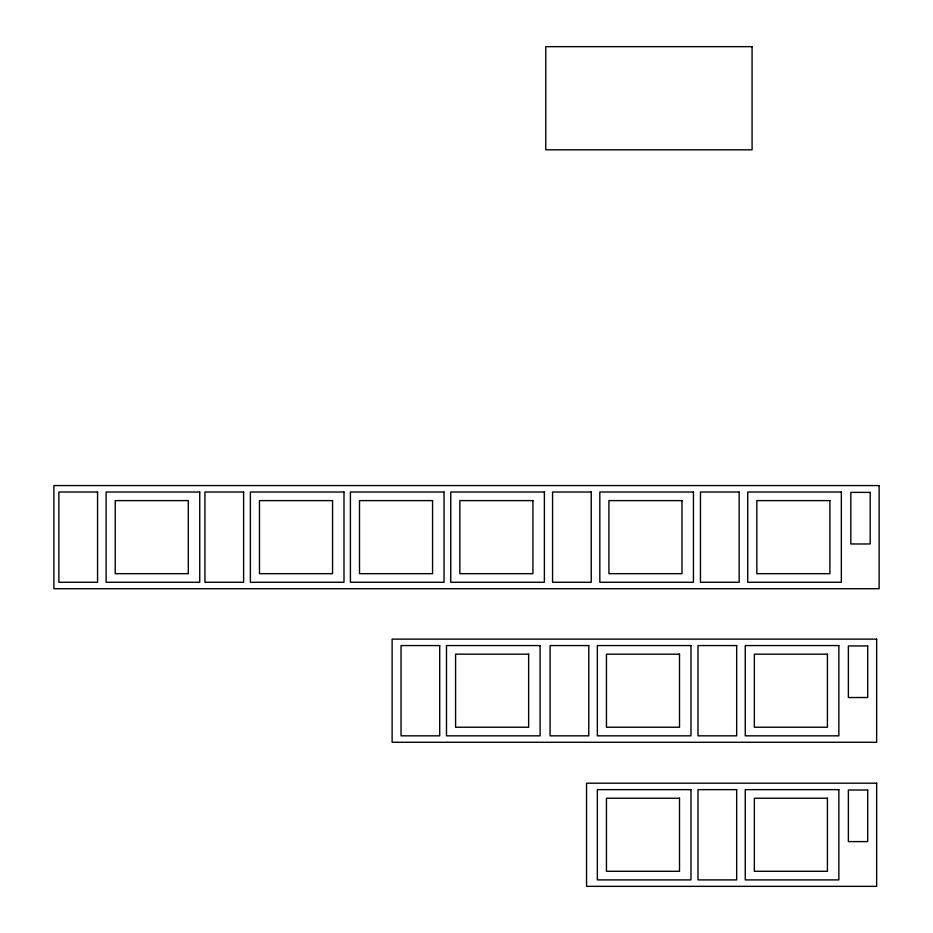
<?xml version="1.0" encoding="UTF-8"?>
<svg xmlns="http://www.w3.org/2000/svg" width="933" height="933" viewBox="0 0 933 933"><rect width="100%" height="100%" fill="white"/><g stroke="black" fill="none" stroke-linecap="round" stroke-linejoin="round"><path stroke-width="1.4" d="M752.08 46.65L545.77 46.65L545.77 149.805L752.08 149.805L752.08 46.65M879.119 485.568L53.881 485.568L53.881 588.723L879.119 588.723L879.119 485.568M97.557 492.018L58.872 492.018L58.872 582.274L97.557 582.274L97.557 492.018M199.744 492.018L106.129 492.018L106.129 582.274L199.744 582.274L199.744 492.018M243.618 492.018L204.933 492.018L204.933 582.274L243.618 582.274L243.618 492.018M343.997 492.018L250.382 492.018L250.382 582.274L343.997 582.274L343.997 492.018M444.026 492.018L350.411 492.018L350.411 582.274L444.026 582.274L444.026 492.018M544.382 492.018L450.767 492.018L450.767 582.274L544.382 582.274L544.382 492.018M591.242 492.018L552.569 492.018L552.569 582.274L591.242 582.274L591.242 492.018M693.441 492.018L599.826 492.018L599.826 582.274L693.441 582.274L693.441 492.018M739.146 492.018L700.461 492.018L700.461 582.274L739.146 582.274L739.146 492.018M841.344 492.018L747.73 492.018L747.73 582.274L841.344 582.274L841.344 492.018M870.186 492.391L850.838 492.391L850.838 543.974L870.186 543.974L870.186 492.391M188.303 500.613L115.225 500.613L115.225 573.678L188.303 573.678L188.303 500.613M332.545 500.613L259.479 500.613L259.479 573.678L332.545 573.678L332.545 500.613M432.574 500.613L359.508 500.613L359.508 573.678L432.574 573.678L432.574 500.613M532.93 500.613L459.864 500.613L459.864 573.678L532.93 573.678L532.93 500.613M681.988 500.613L608.922 500.613L608.922 573.678L681.988 573.678L681.988 500.613M829.892 500.613L756.826 500.613L756.826 573.678L829.892 573.678L829.892 500.613M876.647 639.128L392.128 639.128L392.128 742.283L876.647 742.283L876.647 639.128M439.711 645.566L401.038 645.566L401.038 735.834L439.711 735.834L439.711 645.566M540.102 645.566L446.487 645.566L446.487 735.834L540.102 735.834L540.102 645.566M588.77 645.566L550.085 645.566L550.085 735.834L588.77 735.834L588.77 645.566M690.968 645.566L597.353 645.566L597.353 735.834L690.968 735.834L690.968 645.566M736.673 645.566L697.989 645.566L697.989 735.834L736.673 735.834L736.673 645.566M838.86 645.566L745.245 645.566L745.245 735.834L838.86 735.834L838.86 645.566M867.702 645.951L848.365 645.951L848.365 697.522L867.702 697.522L867.702 645.951M528.649 654.173L455.584 654.173L455.584 727.239L528.649 727.239L528.649 654.173M679.516 654.173L606.45 654.173L606.45 727.239L679.516 727.239L679.516 654.173M827.419 654.173L754.342 654.173L754.342 727.239L827.419 727.239L827.419 654.173M876.647 783.195L586.554 783.195L586.554 886.35L876.647 886.35L876.647 783.195M690.968 789.645L597.353 789.645L597.353 879.901L690.968 879.901L690.968 789.645M736.673 789.645L697.989 789.645L697.989 879.901L736.673 879.901L736.673 789.645M838.86 789.645L745.245 789.645L745.245 879.901L838.86 879.901L838.86 789.645M867.702 790.018L848.365 790.018L848.365 841.601L867.702 841.601L867.702 790.018M679.516 798.24L606.45 798.24L606.45 871.305L679.516 871.305L679.516 798.24M827.419 798.24L754.342 798.24L754.342 871.305L827.419 871.305L827.419 798.24"/></g></svg>
